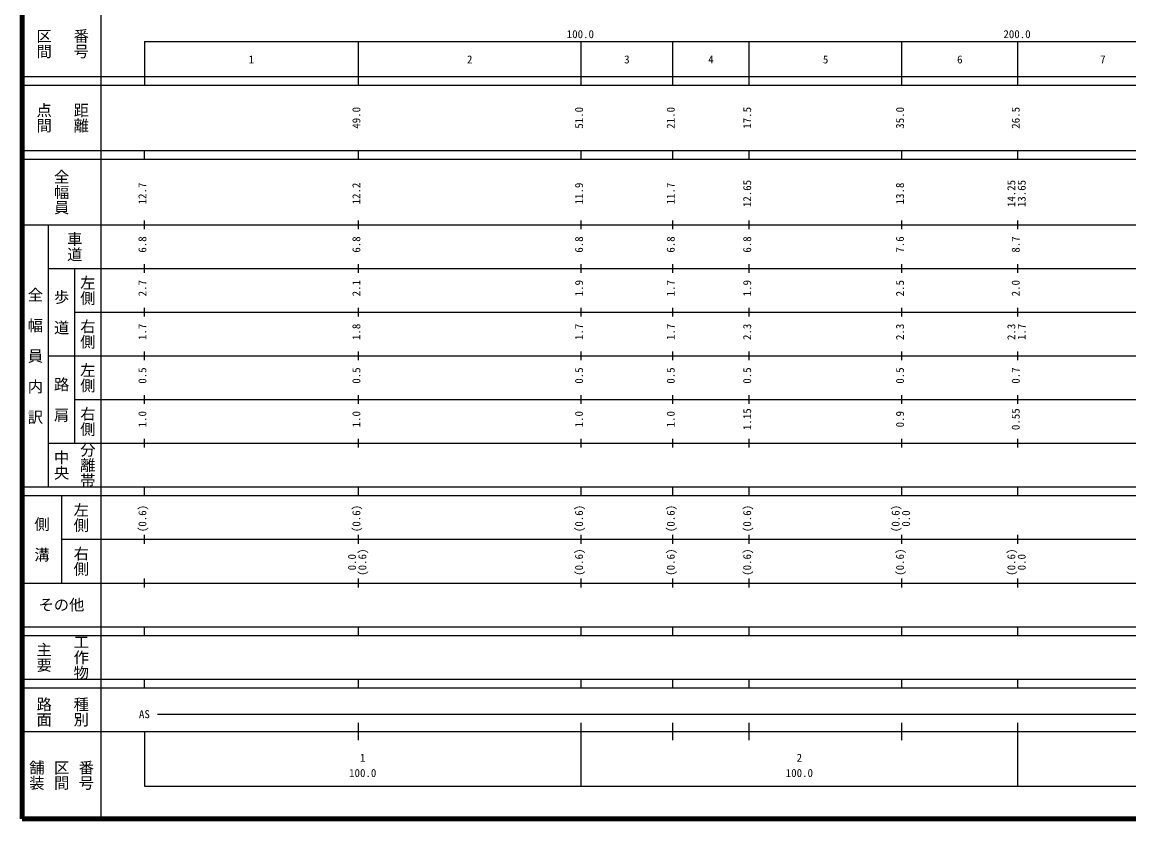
# Model space of a CAD drawing. Units: millimetres on the paper, enlarged 1000 times. Extents: x 40000 to 680000, y 20000 to 380000.
# Drawn here: x 40000 to 293458, y 20000 to 202409 of the extents above; entities that cross this region are included whole.
import ezdxf
from ezdxf.enums import TextEntityAlignment as Align

# ---------------------------------------------------------------- set-up
doc = ezdxf.new("R2010")
doc.units = ezdxf.units.MM
doc.header["$LTSCALE"] = 1000
doc.layers.add('M-TTL', color=2, linetype='Continuous', lineweight=140)
doc.layers.add('M-TTL-BAND', color=7, linetype='Continuous', lineweight=25)
doc.styles.add('@ＭＳ ゴシック', font='')
doc.styles.add('ＭＳ ゴシック', font='')
doc.styles.get('@ＭＳ ゴシック').set_extended_font_data('@MS Gothic')
doc.styles.get('ＭＳ ゴシック').set_extended_font_data('MS Gothic')

msp = doc.modelspace()

# ---------------------------------------------------------------- linework, layer by layer
at = {"layer": 'M-TTL'}
for p, q in [((40000, 380000), (40000, 20000)), ((40000, 20000), (680000, 20000))]:
    msp.add_line(p, q, dxfattribs=at)
at = {"layer": 'M-TTL-BAND'}
for p, q in [((58000, 370000), (58000, 20000)), ((68000, 198000), (579000, 198000)), ((68000, 198000), (68000, 188000)), ((117000, 188000), (117000, 198000)), ((168000, 188000), (168000, 198000)), ((189000, 188000), (189000, 198000)), ((206500, 188000), (206500, 198000)), ((241500, 188000), (241500, 198000)), ((268000, 188000), (268000, 198000)), ((40000, 190000), (579000, 190000)), ((40000, 188000), (579000, 188000)), ((40000, 173000), (579000, 173000)), ((68000, 171000), (68000, 173000)), ((117000, 171000), (117000, 173000)), ((168000, 171000), (168000, 173000)), ((189000, 171000), (189000, 173000)), ((206500, 171000), (206500, 173000)), ((241500, 171000), (241500, 173000)), ((268000, 171000), (268000, 173000)), ((40000, 171000), (579000, 171000)), ((40000, 156000), (579000, 156000)), ((46000, 96000), (46000, 156000)), ((68000, 155000), (68000, 157000)), ((117000, 155000), (117000, 157000)), ((168000, 155000), (168000, 157000)), ((189000, 155000), (189000, 157000)), ((206500, 155000), (206500, 157000)), ((241500, 155000), (241500, 157000)), ((268000, 155000), (268000, 157000)), ((46000, 146000), (579000, 146000)), ((52000, 146000), (52000, 106000)), ((68000, 145000), (68000, 147000)), ((117000, 145000), (117000, 147000)), ((168000, 145000), (168000, 147000)), ((189000, 145000), (189000, 147000)), ((206500, 145000), (206500, 147000)), ((241500, 145000), (241500, 147000)), ((268000, 145000), (268000, 147000)), ((68000, 135000), (68000, 137000)), ((117000, 135000), (117000, 137000)), ((168000, 135000), (168000, 137000)), ((189000, 135000), (189000, 137000)), ((206500, 135000), (206500, 137000)), ((241500, 135000), (241500, 137000)), ((268000, 135000), (268000, 137000)), ((52000, 136000), (579000, 136000)), ((68000, 125000), (68000, 127000)), ((117000, 125000), (117000, 127000)), ((168000, 125000), (168000, 127000)), ((189000, 125000), (189000, 127000)), ((206500, 125000), (206500, 127000)), ((241500, 125000), (241500, 127000)), ((268000, 125000), (268000, 127000)), ((46000, 126000), (579000, 126000)), ((68000, 115000), (68000, 117000)), ((117000, 115000), (117000, 117000)), ((168000, 115000), (168000, 117000)), ((189000, 115000), (189000, 117000)), ((206500, 115000), (206500, 117000)), ((241500, 115000), (241500, 117000)), ((268000, 115000), (268000, 117000)), ((52000, 116000), (579000, 116000)), ((68000, 105000), (68000, 107000)), ((117000, 105000), (117000, 107000)), ((168000, 105000), (168000, 107000)), ((189000, 105000), (189000, 107000)), ((206500, 105000), (206500, 107000)), ((241500, 105000), (241500, 107000)), ((268000, 105000), (268000, 107000)), ((46000, 106000), (579000, 106000)), ((40000, 96000), (579000, 96000)), ((40000, 94000), (579000, 94000)), ((49000, 94000), (49000, 74000)), ((68000, 94000), (68000, 96000)), ((117000, 94000), (117000, 96000)), ((168000, 94000), (168000, 96000)), ((189000, 94000), (189000, 96000)), ((206500, 94000), (206500, 96000)), ((241500, 94000), (241500, 96000)), ((268000, 94000), (268000, 96000)), ((49000, 84000), (579000, 84000)), ((68000, 83000), (68000, 85000)), ((117000, 83000), (117000, 85000)), ((168000, 83000), (168000, 85000)), ((189000, 83000), (189000, 85000)), ((206500, 83000), (206500, 85000)), ((241500, 83000), (241500, 85000)), ((268000, 83000), (268000, 85000)), ((40000, 74000), (579000, 74000)), ((68000, 73000), (68000, 75000)), ((117000, 73000), (117000, 75000)), ((168000, 73000), (168000, 75000)), ((189000, 73000), (189000, 75000)), ((206500, 73000), (206500, 75000)), ((241500, 73000), (241500, 75000)), ((268000, 73000), (268000, 75000)), ((40000, 64000), (579000, 64000)), ((68000, 62000), (68000, 64000)), ((117000, 62000), (117000, 64000)), ((168000, 62000), (168000, 64000)), ((189000, 62000), (189000, 64000)), ((206500, 62000), (206500, 64000)), ((241500, 62000), (241500, 64000)), ((268000, 62000), (268000, 64000)), ((40000, 62000), (579000, 62000)), ((40000, 52000), (579000, 52000)), ((68000, 50000), (68000, 52000)), ((117000, 50000), (117000, 52000)), ((168000, 50000), (168000, 52000)), ((189000, 50000), (189000, 52000)), ((206500, 50000), (206500, 52000)), ((241500, 50000), (241500, 52000)), ((268000, 50000), (268000, 52000)), ((40000, 50000), (579000, 50000)), ((71000, 44000), (565000, 44000)), ((117000, 38000), (117000, 42000)), ((168000, 27500), (168000, 42000)), ((189000, 38000), (189000, 42000)), ((206500, 38000), (206500, 42000)), ((241500, 38000), (241500, 42000)), ((268000, 27500), (268000, 42000)), ((40000, 40000), (579000, 40000)), ((68000, 40000), (68000, 27500)), ((68000, 27500), (579000, 27500))]:
    msp.add_line(p, q, dxfattribs=at)

# ---------------------------------------------------------------- texts
at = {"layer": 'M-TTL-BAND', "style": '@ＭＳ ゴシック'}
for s, p in [('区間', (45000, 197500)), ('番号', (53500, 197500)), ('点間', (45000, 180500)), ('距離', (53500, 180500)), ('全幅員', (49000, 163500)), ('車道', (52000, 151000)), ('左側', (55000, 141000)), ('全\u3000幅\u3000員\u3000内\u3000訳', (43000, 126000)), ('歩\u3000道', (49000, 136000)), ('右側', (55000, 131000)), ('左側', (55000, 121000)), ('路\u3000肩', (49000, 116000)), ('右側', (55000, 111000)), ('中央', (49000, 101000)), ('分離帯', (55000, 101000)), ('左側', (53500, 89000)), ('側\u3000溝', (44500, 84000)), ('右側', (53500, 79000)), ('工作物', (53500, 57000)), ('主要', (45000, 57000)), ('路面', (45000, 44500)), ('種別', (53500, 44500)), ('舗装', (43333, 30000)), ('区間', (49000, 30000)), ('番号', (54667, 30000))]:
    msp.add_text(s, height=2566, rotation=270, dxfattribs=at).set_placement(p, align=Align.MIDDLE_CENTER)
at = {"layer": 'M-TTL-BAND', "style": 'ＭＳ ゴシック'}
for s, p in [('100.0', (167844, 198195)), ('200.0', (267844, 198195)), ('1', (92500, 192405)), ('2', (142500, 192405)), ('3', (178500, 192405)), ('4', (197750, 192405)), ('5', (224000, 192405)), ('6', (254750, 192405)), ('7', (287500, 192405)), ('AS', (68000, 42500)), ('1', (118000, 32523)), ('2', (218000, 32523)), ('100.0', (118000, 29033)), ('100.0', (218000, 29033))]:
    msp.add_text(s, height=1833, dxfattribs=at).set_placement(p, align=Align.BOTTOM_CENTER)
for s, p in [('49.0', (118000, 180500)), ('51.0', (169000, 180500)), ('21.0', (190000, 180500)), ('17.5', (207500, 180500)), ('35.0', (242500, 180500)), ('26.5', (269000, 180500)), ('12.7', (69000, 163174)), ('12.2', (118000, 163174)), ('11.9', (169000, 163174)), ('11.7', (190000, 163174)), ('12.65', (207500, 163174)), ('13.8', (242500, 163174)), ('14.25', (268000, 163174)), ('13.65', (270370, 163174)), ('6.8', (69000, 151500)), ('6.8', (118000, 151500)), ('6.8', (169000, 151500)), ('6.8', (190000, 151500)), ('6.8', (207500, 151500)), ('7.6', (242500, 151500)), ('8.7', (269000, 151500)), ('2.7', (69000, 141500)), ('2.1', (118000, 141500)), ('1.9', (169000, 141500)), ('1.7', (190000, 141500)), ('1.9', (207500, 141500)), ('2.5', (242500, 141500)), ('2.0', (269000, 141500)), ('1.7', (69000, 131500)), ('1.8', (118000, 131500)), ('1.7', (169000, 131500)), ('1.7', (190000, 131500)), ('2.3', (207500, 131500)), ('2.3', (242500, 131500)), ('2.3', (268000, 131500)), ('1.7', (270370, 131500)), ('0.5', (69000, 121500)), ('0.5', (118000, 121500)), ('0.5', (169000, 121500)), ('0.5', (190000, 121500)), ('0.5', (207500, 121500)), ('0.5', (242500, 121500)), ('0.7', (269000, 121500)), ('1.0', (69000, 111500)), ('1.0', (118000, 111500)), ('1.0', (169000, 111500)), ('1.0', (190000, 111500)), ('1.15', (207500, 111500)), ('0.9', (242500, 111500)), ('0.55', (269000, 111500)), ('(0.6)', (69000, 88764)), ('(0.6)', (118000, 88764)), ('(0.6)', (169000, 88764)), ('(0.6)', (190000, 88764)), ('(0.6)', (207500, 88764)), ('(0.6)', (241500, 88764)), ('0.0', (243870, 88764)), ('(0.6)', (119370, 78764)), ('(0.6)', (169000, 78764)), ('(0.6)', (190000, 78764)), ('(0.6)', (207500, 78764)), ('(0.6)', (242500, 78764)), ('(0.6)', (268000, 78764)), ('0.0', (117000, 78764)), ('0.0', (270370, 78764))]:
    msp.add_text(s, height=1833, rotation=90, dxfattribs=at).set_placement(p, align=Align.BOTTOM_CENTER)
msp.add_text('その他', height=2566, dxfattribs=at).set_placement((49000, 69000), align=Align.MIDDLE_CENTER)

doc.saveas('drawing.dxf')
